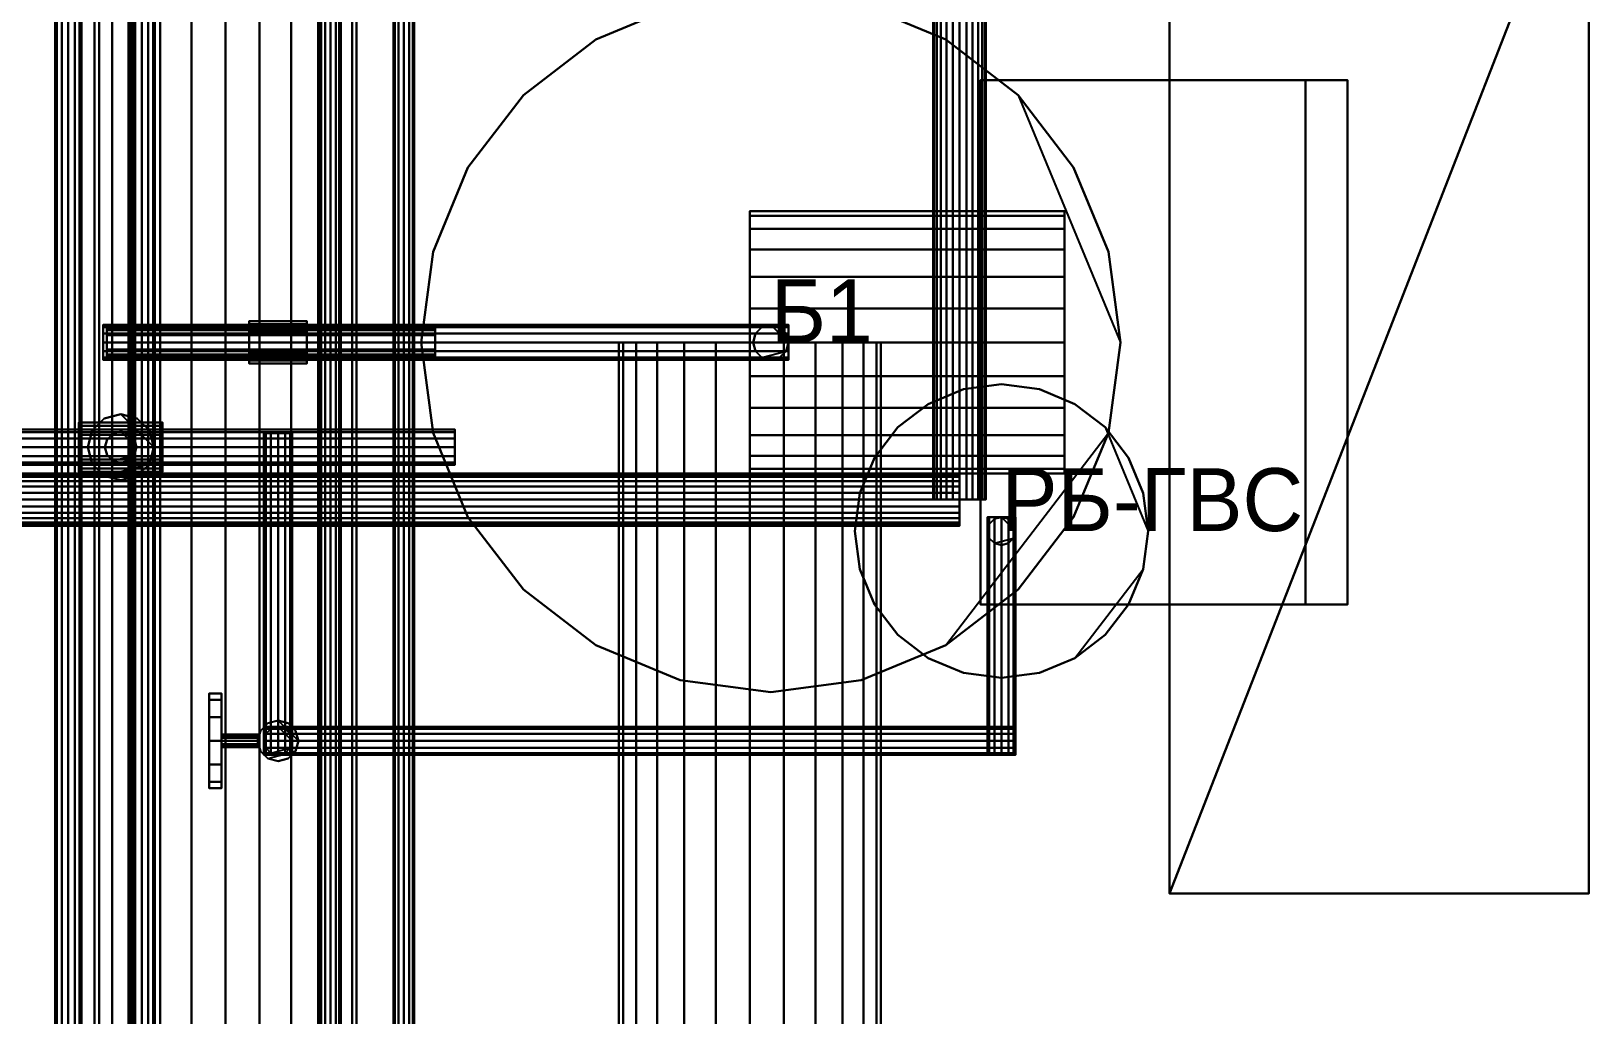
# Model space of a CAD drawing. Header units: millimetres. Extents: x 14850 to 20950, y 8600 to 14100.
# Drawn here: x 18715 to 20200, y 10459 to 11397 of the extents above; entities that cross this region are included whole.
import ezdxf

# ---------------------------------------------------------------- set-up
doc = ezdxf.new("R2010")
doc.units = ezdxf.units.MM
doc.layers.add('АР_3D_стены', color=8, linetype='Continuous')
doc.layers.add('ТМ_3D_Марки', color=7, linetype='Continuous')
for name, color, linetype, true_color in [('ОВ_3D_для_увязки', 7, 'Continuous', 0xbec4ce), ('ТМ_3D_Арматура', 7, 'Continuous', 0xb48c3c), ('ТМ_3D_В1', 7, 'Continuous', 0x06b6d4), ('ТМ_3D_Оборудование', 7, 'Continuous', 0xe2e8f0), ('ТМ_3D_Т1', 7, 'Continuous', 0xdc2626), ('ТМ_3D_Т2', 7, 'Continuous', 0x2563eb), ('ТМ_3D_Т3', 7, 'Continuous', 0x16a34a), ('ТМ_3D_Т4', 7, 'Continuous', 0x84cc16)]:
    doc.layers.add(name, color=color, linetype=linetype, true_color=true_color)

msp = doc.modelspace()

# ---------------------------------------------------------------- texts
at = {"layer": 'ТМ_3D_Марки'}
for s, p in [('Б1', (19420, 11100, 1834)), ('РБ-ГВС', (19640, 10920, 2280))]:
    msp.add_text(s, height=60, dxfattribs=at).set_placement(p)

# ---------------------------------------------------------------- meshes
at = {"layer": 'АР_3D_стены'}
mesh = msp.add_polyface(dxfattribs=at)
corners = [(20200.2, 11599.6), (20200.2, 10574.6), (19800.2, 10574.6), (19800.2, 10574.6, 3650), (20200.2, 10574.6, 3650), (20200.2, 11599.6, 3650), (19800.2, 11599.6), (19800.2, 11599.6, 3650)]
mesh.append_faces([[corners[k] for k in face] for face in [(0, 1, 2), (3, 4, 5), (2, 6, 0), (5, 7, 3), (1, 2, 3, 4), (2, 6, 7, 3), (6, 0, 5, 7), (0, 1, 4, 5)]])
at = {"layer": 'ОВ_3D_для_увязки'}
mesh = msp.add_polyface(dxfattribs=at)
corners = [(19625, 13350, 3615), (19624.1, 13350, 3621.5), (19624.1, 10950, 3621.5), (19625, 10950, 3615), (19621.7, 13350, 3627.5), (19621.7, 10950, 3627.5), (19617.7, 13350, 3632.7), (19617.7, 10950, 3632.7), (19612.5, 13350, 3636.7), (19612.5, 10950, 3636.7), (19606.5, 13350, 3639.1), (19606.5, 10950, 3639.1), (19600, 13350, 3640), (19600, 10950, 3640), (19593.5, 13350, 3639.1), (19593.5, 10950, 3639.1), (19587.5, 13350, 3636.7), (19587.5, 10950, 3636.7), (19582.3, 13350, 3632.7), (19582.3, 10950, 3632.7), (19578.3, 13350, 3627.5), (19578.3, 10950, 3627.5), (19575.9, 13350, 3621.5), (19575.9, 10950, 3621.5), (19575, 13350, 3615), (19575, 10950, 3615), (19575.9, 13350, 3608.5), (19575.9, 10950, 3608.5), (19578.3, 13350, 3602.5), (19578.3, 10950, 3602.5), (19582.3, 13350, 3597.3), (19582.3, 10950, 3597.3), (19587.5, 13350, 3593.3), (19587.5, 10950, 3593.3), (19593.5, 13350, 3590.9), (19593.5, 10950, 3590.9), (19600, 13350, 3590), (19600, 10950, 3590), (19606.5, 13350, 3590.9), (19606.5, 10950, 3590.9), (19612.5, 13350, 3593.3), (19612.5, 10950, 3593.3), (19617.7, 13350, 3597.3), (19617.7, 10950, 3597.3), (19621.7, 13350, 3602.5), (19621.7, 10950, 3602.5), (19624.1, 13350, 3608.5), (19624.1, 10950, 3608.5)]
mesh.append_faces([[corners[k] for k in face] for face in [(0, 1, 2, 3), (1, 4, 5, 2), (4, 6, 7, 5), (6, 8, 9, 7), (8, 10, 11, 9), (10, 12, 13, 11), (12, 14, 15, 13), (14, 16, 17, 15), (16, 18, 19, 17), (18, 20, 21, 19), (20, 22, 23, 21), (22, 24, 25, 23), (24, 26, 27, 25), (26, 28, 29, 27), (28, 30, 31, 29), (30, 32, 33, 31), (32, 34, 35, 33), (34, 36, 37, 35), (36, 38, 39, 37), (38, 40, 41, 39), (40, 42, 43, 41), (42, 44, 45, 43), (44, 46, 47, 45), (46, 0, 3, 47), (46, 44, 42, 40), (3, 2, 5, 7)]])
mesh = msp.add_polyface(dxfattribs=at)
corners = [(18775, 9950, 3400), (18779.3, 9950, 3432.4), (18779.3, 12300, 3432.4), (18775, 12300, 3400), (18791.7, 9950, 3462.5), (18791.7, 12300, 3462.5), (18811.6, 9950, 3488.4), (18811.6, 12300, 3488.4), (18837.5, 9950, 3508.3), (18837.5, 12300, 3508.3), (18867.6, 9950, 3520.7), (18867.6, 12300, 3520.7), (18900, 9950, 3525), (18900, 12300, 3525), (18932.4, 9950, 3520.7), (18932.4, 12300, 3520.7), (18962.5, 9950, 3508.3), (18962.5, 12300, 3508.3), (18988.4, 9950, 3488.4), (18988.4, 12300, 3488.4), (19008.3, 9950, 3462.5), (19008.3, 12300, 3462.5), (19020.7, 9950, 3432.4), (19020.7, 12300, 3432.4), (19025, 9950, 3400), (19025, 12300, 3400), (19020.7, 9950, 3367.6), (19020.7, 12300, 3367.6), (19008.3, 9950, 3337.5), (19008.3, 12300, 3337.5), (18988.4, 9950, 3311.6), (18988.4, 12300, 3311.6), (18962.5, 9950, 3291.7), (18962.5, 12300, 3291.7), (18932.4, 9950, 3279.3), (18932.4, 12300, 3279.3), (18900, 9950, 3275), (18900, 12300, 3275), (18867.6, 9950, 3279.3), (18867.6, 12300, 3279.3), (18837.5, 9950, 3291.7), (18837.5, 12300, 3291.7), (18811.6, 9950, 3311.6), (18811.6, 12300, 3311.6), (18791.7, 9950, 3337.5), (18791.7, 12300, 3337.5), (18779.3, 9950, 3367.6), (18779.3, 12300, 3367.6)]
mesh.append_faces([[corners[k] for k in face] for face in [(0, 1, 2, 3), (1, 4, 5, 2), (4, 6, 7, 5), (6, 8, 9, 7), (8, 10, 11, 9), (10, 12, 13, 11), (12, 14, 15, 13), (14, 16, 17, 15), (16, 18, 19, 17), (18, 20, 21, 19), (20, 22, 23, 21), (22, 24, 25, 23), (24, 26, 27, 25), (26, 28, 29, 27), (28, 30, 31, 29), (30, 32, 33, 31), (32, 34, 35, 33), (34, 36, 37, 35), (36, 38, 39, 37), (38, 40, 41, 39), (40, 42, 43, 41), (42, 44, 45, 43), (44, 46, 47, 45), (46, 0, 3, 47), (46, 44, 42, 40), (3, 2, 5, 7)]])
mesh = msp.add_polyface(dxfattribs=at)
corners = [(19620, 10850, 2600), (19620, 11350, 2600), (19930, 11350, 2600), (19930, 10850, 2600), (19620, 10850, 3550), (19930, 10850, 3550), (19930, 11350, 3550), (19620, 11350, 3550)]
mesh.append_faces([[corners[k] for k in face] for face in [(0, 1, 2, 3), (4, 5, 6, 7), (0, 3, 5, 4), (3, 2, 6, 5), (2, 1, 7, 6), (1, 0, 4, 7)]])
mesh = msp.add_polyface(dxfattribs=at)
corners = [(19930, 10850, 2600), (19930, 11350, 2600), (19970, 11350, 2600), (19970, 10850, 2600), (19930, 10850, 3000), (19970, 10850, 3000), (19970, 11350, 3000), (19930, 11350, 3000)]
mesh.append_faces([[corners[k] for k in face] for face in [(0, 1, 2, 3), (4, 5, 6, 7), (0, 3, 5, 4), (3, 2, 6, 5), (2, 1, 7, 6), (1, 0, 4, 7)]])
mesh = msp.add_polyface(dxfattribs=at)
corners = [(19700, 10975, 3400), (19700, 10979.3, 3432.4), (19400, 10979.3, 3432.4), (19400, 10975, 3400), (19700, 10991.7, 3462.5), (19400, 10991.7, 3462.5), (19700, 11011.6, 3488.4), (19400, 11011.6, 3488.4), (19700, 11037.5, 3508.3), (19400, 11037.5, 3508.3), (19700, 11067.6, 3520.7), (19400, 11067.6, 3520.7), (19700, 11100, 3525), (19400, 11100, 3525), (19700, 11132.4, 3520.7), (19400, 11132.4, 3520.7), (19700, 11162.5, 3508.3), (19400, 11162.5, 3508.3), (19700, 11188.4, 3488.4), (19400, 11188.4, 3488.4), (19700, 11208.3, 3462.5), (19400, 11208.3, 3462.5), (19700, 11220.7, 3432.4), (19400, 11220.7, 3432.4), (19700, 11225, 3400), (19400, 11225, 3400), (19700, 11220.7, 3367.6), (19400, 11220.7, 3367.6), (19700, 11208.3, 3337.5), (19400, 11208.3, 3337.5), (19700, 11188.4, 3311.6), (19400, 11188.4, 3311.6), (19700, 11162.5, 3291.7), (19400, 11162.5, 3291.7), (19700, 11132.4, 3279.3), (19400, 11132.4, 3279.3), (19700, 11100, 3275), (19400, 11100, 3275), (19700, 11067.6, 3279.3), (19400, 11067.6, 3279.3), (19700, 11037.5, 3291.7), (19400, 11037.5, 3291.7), (19700, 11011.6, 3311.6), (19400, 11011.6, 3311.6), (19700, 10991.7, 3337.5), (19400, 10991.7, 3337.5), (19700, 10979.3, 3367.6), (19400, 10979.3, 3367.6)]
mesh.append_faces([[corners[k] for k in face] for face in [(0, 1, 2, 3), (1, 4, 5, 2), (4, 6, 7, 5), (6, 8, 9, 7), (8, 10, 11, 9), (10, 12, 13, 11), (12, 14, 15, 13), (14, 16, 17, 15), (16, 18, 19, 17), (18, 20, 21, 19), (20, 22, 23, 21), (22, 24, 25, 23), (24, 26, 27, 25), (26, 28, 29, 27), (28, 30, 31, 29), (30, 32, 33, 31), (32, 34, 35, 33), (34, 36, 37, 35), (36, 38, 39, 37), (38, 40, 41, 39), (40, 42, 43, 41), (42, 44, 45, 43), (44, 46, 47, 45), (46, 0, 3, 47), (46, 44, 42, 40), (3, 2, 5, 7)]])
mesh = msp.add_polyface(dxfattribs=at)
corners = [(19525, 11100, 3400), (19520.7, 11100, 3432.4), (19520.7, 9550, 3432.4), (19525, 9550, 3400), (19508.3, 11100, 3462.5), (19508.3, 9550, 3462.5), (19488.4, 11100, 3488.4), (19488.4, 9550, 3488.4), (19462.5, 11100, 3508.3), (19462.5, 9550, 3508.3), (19432.4, 11100, 3520.7), (19432.4, 9550, 3520.7), (19400, 11100, 3525), (19400, 9550, 3525), (19367.6, 11100, 3520.7), (19367.6, 9550, 3520.7), (19337.5, 11100, 3508.3), (19337.5, 9550, 3508.3), (19311.6, 11100, 3488.4), (19311.6, 9550, 3488.4), (19291.7, 11100, 3462.5), (19291.7, 9550, 3462.5), (19279.3, 11100, 3432.4), (19279.3, 9550, 3432.4), (19275, 11100, 3400), (19275, 9550, 3400), (19279.3, 11100, 3367.6), (19279.3, 9550, 3367.6), (19291.7, 11100, 3337.5), (19291.7, 9550, 3337.5), (19311.6, 11100, 3311.6), (19311.6, 9550, 3311.6), (19337.5, 11100, 3291.7), (19337.5, 9550, 3291.7), (19367.6, 11100, 3279.3), (19367.6, 9550, 3279.3), (19400, 11100, 3275), (19400, 9550, 3275), (19432.4, 11100, 3279.3), (19432.4, 9550, 3279.3), (19462.5, 11100, 3291.7), (19462.5, 9550, 3291.7), (19488.4, 11100, 3311.6), (19488.4, 9550, 3311.6), (19508.3, 11100, 3337.5), (19508.3, 9550, 3337.5), (19520.7, 11100, 3367.6), (19520.7, 9550, 3367.6)]
mesh.append_faces([[corners[k] for k in face] for face in [(0, 1, 2, 3), (1, 4, 5, 2), (4, 6, 7, 5), (6, 8, 9, 7), (8, 10, 11, 9), (10, 12, 13, 11), (12, 14, 15, 13), (14, 16, 17, 15), (16, 18, 19, 17), (18, 20, 21, 19), (20, 22, 23, 21), (22, 24, 25, 23), (24, 26, 27, 25), (26, 28, 29, 27), (28, 30, 31, 29), (30, 32, 33, 31), (32, 34, 35, 33), (34, 36, 37, 35), (36, 38, 39, 37), (38, 40, 41, 39), (40, 42, 43, 41), (42, 44, 45, 43), (44, 46, 47, 45), (46, 0, 3, 47), (46, 44, 42, 40), (3, 2, 5, 7)]])
mesh = msp.add_polyface(dxfattribs=at)
corners = [(19600, 10925, 3615), (19600, 10925.9, 3621.5), (16600, 10925.9, 3621.5), (16600, 10925, 3615), (19600, 10928.3, 3627.5), (16600, 10928.3, 3627.5), (19600, 10932.3, 3632.7), (16600, 10932.3, 3632.7), (19600, 10937.5, 3636.7), (16600, 10937.5, 3636.7), (19600, 10943.5, 3639.1), (16600, 10943.5, 3639.1), (19600, 10950, 3640), (16600, 10950, 3640), (19600, 10956.5, 3639.1), (16600, 10956.5, 3639.1), (19600, 10962.5, 3636.7), (16600, 10962.5, 3636.7), (19600, 10967.7, 3632.7), (16600, 10967.7, 3632.7), (19600, 10971.7, 3627.5), (16600, 10971.7, 3627.5), (19600, 10974.1, 3621.5), (16600, 10974.1, 3621.5), (19600, 10975, 3615), (16600, 10975, 3615), (19600, 10974.1, 3608.5), (16600, 10974.1, 3608.5), (19600, 10971.7, 3602.5), (16600, 10971.7, 3602.5), (19600, 10967.7, 3597.3), (16600, 10967.7, 3597.3), (19600, 10962.5, 3593.3), (16600, 10962.5, 3593.3), (19600, 10956.5, 3590.9), (16600, 10956.5, 3590.9), (19600, 10950, 3590), (16600, 10950, 3590), (19600, 10943.5, 3590.9), (16600, 10943.5, 3590.9), (19600, 10937.5, 3593.3), (16600, 10937.5, 3593.3), (19600, 10932.3, 3597.3), (16600, 10932.3, 3597.3), (19600, 10928.3, 3602.5), (16600, 10928.3, 3602.5), (19600, 10925.9, 3608.5), (16600, 10925.9, 3608.5)]
mesh.append_faces([[corners[k] for k in face] for face in [(0, 1, 2, 3), (1, 4, 5, 2), (4, 6, 7, 5), (6, 8, 9, 7), (8, 10, 11, 9), (10, 12, 13, 11), (12, 14, 15, 13), (14, 16, 17, 15), (16, 18, 19, 17), (18, 20, 21, 19), (20, 22, 23, 21), (22, 24, 25, 23), (24, 26, 27, 25), (26, 28, 29, 27), (28, 30, 31, 29), (30, 32, 33, 31), (32, 34, 35, 33), (34, 36, 37, 35), (36, 38, 39, 37), (38, 40, 41, 39), (40, 42, 43, 41), (42, 44, 45, 43), (44, 46, 47, 45), (46, 0, 3, 47), (46, 44, 42, 40), (3, 2, 5, 7)]])
at = {"layer": 'ТМ_3D_Арматура', "color": 33, "true_color": 0xbf9142}
mesh = msp.add_polyface(dxfattribs=at)
corners = [(18922.5, 11120.1, 1050), (18922.5, 11117.4, 1060), (18977.5, 11117.4, 1060), (18977.5, 11120.1, 1050), (18922.5, 11110, 1067.4), (18977.5, 11110, 1067.4), (18922.5, 11100, 1070.1), (18977.5, 11100, 1070.1), (18922.5, 11090, 1067.4), (18977.5, 11090, 1067.4), (18922.5, 11082.6, 1060), (18977.5, 11082.6, 1060), (18922.5, 11079.9, 1050), (18977.5, 11079.9, 1050), (18922.5, 11082.6, 1040), (18977.5, 11082.6, 1040), (18922.5, 11090, 1032.6), (18977.5, 11090, 1032.6), (18922.5, 11100, 1029.9), (18977.5, 11100, 1029.9), (18922.5, 11110, 1032.6), (18977.5, 11110, 1032.6), (18922.5, 11117.4, 1040), (18977.5, 11117.4, 1040)]
mesh.append_faces([[corners[k] for k in face] for face in [(0, 1, 2, 3), (1, 4, 5, 2), (4, 6, 7, 5), (6, 8, 9, 7), (8, 10, 11, 9), (10, 12, 13, 11), (12, 14, 15, 13), (14, 16, 17, 15), (16, 18, 19, 17), (18, 20, 21, 19), (20, 22, 23, 21), (22, 0, 3, 23), (22, 20, 18, 16), (3, 2, 5, 7)]])
mesh = msp.add_polyface(dxfattribs=at)
corners = [(18760, 11023.5, 150), (18760, 11020.3, 161.7), (18840, 11020.3, 161.7), (18840, 11023.5, 150), (18760, 11011.7, 170.3), (18840, 11011.7, 170.3), (18760, 11000, 173.4), (18840, 11000, 173.4), (18760, 10988.3, 170.3), (18840, 10988.3, 170.3), (18760, 10979.7, 161.7), (18840, 10979.7, 161.7), (18760, 10976.5, 150), (18840, 10976.5, 150), (18760, 10979.7, 138.3), (18840, 10979.7, 138.3), (18760, 10988.3, 129.7), (18840, 10988.3, 129.7), (18760, 11000, 126.5), (18840, 11000, 126.5), (18760, 11011.7, 129.7), (18840, 11011.7, 129.7), (18760, 11020.3, 138.3), (18840, 11020.3, 138.3)]
mesh.append_faces([[corners[k] for k in face] for face in [(0, 1, 2, 3), (1, 4, 5, 2), (4, 6, 7, 5), (6, 8, 9, 7), (8, 10, 11, 9), (10, 12, 13, 11), (12, 14, 15, 13), (14, 16, 17, 15), (16, 18, 19, 17), (18, 20, 21, 19), (20, 22, 23, 21), (22, 0, 3, 23), (22, 20, 18, 16), (3, 2, 5, 7)]])
at = {"layer": 'ТМ_3D_Арматура', "color": 7, "true_color": 0xf1f5f9}
mesh = msp.add_polyface(dxfattribs=at)
corners = [(18831.5, 11000, 230.1), (18827.3, 11015.8, 230.1), (18827.3, 11015.8, 255.1), (18831.5, 11000, 255.1), (18815.8, 11027.3, 230.1), (18815.8, 11027.3, 255.1), (18800, 11031.5, 230.1), (18800, 11031.5, 255.1), (18784.2, 11027.3, 230.1), (18784.2, 11027.3, 255.1), (18772.7, 11015.8, 230.1), (18772.7, 11015.8, 255.1), (18768.5, 11000, 230.1), (18768.5, 11000, 255.1), (18772.7, 10984.2, 230.1), (18772.7, 10984.2, 255.1), (18784.2, 10972.7, 230.1), (18784.2, 10972.7, 255.1), (18800, 10968.5, 230.1), (18800, 10968.5, 255.1), (18815.8, 10972.7, 230.1), (18815.8, 10972.7, 255.1), (18827.3, 10984.2, 230.1), (18827.3, 10984.2, 255.1)]
mesh.append_faces([[corners[k] for k in face] for face in [(0, 1, 2, 3), (1, 4, 5, 2), (4, 6, 7, 5), (6, 8, 9, 7), (8, 10, 11, 9), (10, 12, 13, 11), (12, 14, 15, 13), (14, 16, 17, 15), (16, 18, 19, 17), (18, 20, 21, 19), (20, 22, 23, 21), (22, 0, 3, 23), (22, 20, 18, 16), (3, 2, 5, 7)]])
at = {"layer": 'ТМ_3D_Арматура', "color": 33, "true_color": 0xbf9142}
mesh = msp.add_polyface(dxfattribs=at)
corners = [(18815, 11000, 170.1), (18813, 11007.5, 170.1), (18813, 11007.5, 230.1), (18815, 11000, 230.1), (18807.5, 11013, 170.1), (18807.5, 11013, 230.1), (18800, 11015, 170.1), (18800, 11015, 230.1), (18792.5, 11013, 170.1), (18792.5, 11013, 230.1), (18787, 11007.5, 170.1), (18787, 11007.5, 230.1), (18785, 11000, 170.1), (18785, 11000, 230.1), (18787, 10992.5, 170.1), (18787, 10992.5, 230.1), (18792.5, 10987, 170.1), (18792.5, 10987, 230.1), (18800, 10985, 170.1), (18800, 10985, 230.1), (18807.5, 10987, 170.1), (18807.5, 10987, 230.1), (18813, 10992.5, 170.1), (18813, 10992.5, 230.1)]
mesh.append_faces([[corners[k] for k in face] for face in [(0, 1, 2, 3), (1, 4, 5, 2), (4, 6, 7, 5), (6, 8, 9, 7), (8, 10, 11, 9), (10, 12, 13, 11), (12, 14, 15, 13), (14, 16, 17, 15), (16, 18, 19, 17), (18, 20, 21, 19), (20, 22, 23, 21), (22, 0, 3, 23), (22, 20, 18, 16), (3, 2, 5, 7)]])
at = {"layer": 'ТМ_3D_Арматура', "color": 132, "true_color": 0x06b6d4}
mesh = msp.add_polyface(dxfattribs=at)
corners = [(18896.2, 10675, 1800), (18896.2, 10681, 1822.5), (18884.2, 10681, 1822.5), (18884.2, 10675, 1800), (18896.2, 10697.5, 1839), (18884.2, 10697.5, 1839), (18896.2, 10720, 1845), (18884.2, 10720, 1845), (18896.2, 10742.5, 1839), (18884.2, 10742.5, 1839), (18896.2, 10759, 1822.5), (18884.2, 10759, 1822.5), (18896.2, 10765, 1800), (18884.2, 10765, 1800), (18896.2, 10759, 1777.5), (18884.2, 10759, 1777.5), (18896.2, 10742.5, 1761), (18884.2, 10742.5, 1761), (18896.2, 10720, 1755), (18884.2, 10720, 1755), (18896.2, 10697.5, 1761), (18884.2, 10697.5, 1761), (18896.2, 10681, 1777.5), (18884.2, 10681, 1777.5)]
mesh.append_faces([[corners[k] for k in face] for face in [(0, 1, 2, 3), (1, 4, 5, 2), (4, 6, 7, 5), (6, 8, 9, 7), (8, 10, 11, 9), (10, 12, 13, 11), (12, 14, 15, 13), (14, 16, 17, 15), (16, 18, 19, 17), (18, 20, 21, 19), (20, 22, 23, 21), (22, 0, 3, 23), (22, 20, 18, 16), (3, 2, 5, 7)]])
at = {"layer": 'ТМ_3D_Арматура', "color": 33, "true_color": 0xbf9142}
mesh = msp.add_polyface(dxfattribs=at)
corners = [(18969.5, 10720, 1770), (18966.8, 10729.7, 1770), (18966.8, 10729.7, 1830), (18969.5, 10720, 1830), (18959.7, 10736.8, 1770), (18959.7, 10736.8, 1830), (18950, 10739.5, 1770), (18950, 10739.5, 1830), (18940.3, 10736.8, 1770), (18940.3, 10736.8, 1830), (18933.2, 10729.7, 1770), (18933.2, 10729.7, 1830), (18930.5, 10720, 1770), (18930.5, 10720, 1830), (18933.2, 10710.3, 1770), (18933.2, 10710.3, 1830), (18940.3, 10703.2, 1770), (18940.3, 10703.2, 1830), (18950, 10700.5, 1770), (18950, 10700.5, 1830), (18959.7, 10703.2, 1770), (18959.7, 10703.2, 1830), (18966.8, 10710.3, 1770), (18966.8, 10710.3, 1830)]
mesh.append_faces([[corners[k] for k in face] for face in [(0, 1, 2, 3), (1, 4, 5, 2), (4, 6, 7, 5), (6, 8, 9, 7), (8, 10, 11, 9), (10, 12, 13, 11), (12, 14, 15, 13), (14, 16, 17, 15), (16, 18, 19, 17), (18, 20, 21, 19), (20, 22, 23, 21), (22, 0, 3, 23), (22, 20, 18, 16), (3, 2, 5, 7)]])
mesh = msp.add_polyface(dxfattribs=at)
corners = [(18931.2, 10714, 1800), (18931.2, 10714.8, 1803), (18896.2, 10714.8, 1803), (18896.2, 10714, 1800), (18931.2, 10717, 1805.2), (18896.2, 10717, 1805.2), (18931.2, 10720, 1806), (18896.2, 10720, 1806), (18931.2, 10723, 1805.2), (18896.2, 10723, 1805.2), (18931.2, 10725.2, 1803), (18896.2, 10725.2, 1803), (18931.2, 10726, 1800), (18896.2, 10726, 1800), (18931.2, 10725.2, 1797), (18896.2, 10725.2, 1797), (18931.2, 10723, 1794.8), (18896.2, 10723, 1794.8), (18931.2, 10720, 1794), (18896.2, 10720, 1794), (18931.2, 10717, 1794.8), (18896.2, 10717, 1794.8), (18931.2, 10714.8, 1797), (18896.2, 10714.8, 1797)]
mesh.append_faces([[corners[k] for k in face] for face in [(0, 1, 2, 3), (1, 4, 5, 2), (4, 6, 7, 5), (6, 8, 9, 7), (8, 10, 11, 9), (10, 12, 13, 11), (12, 14, 15, 13), (14, 16, 17, 15), (16, 18, 19, 17), (18, 20, 21, 19), (20, 22, 23, 21), (22, 0, 3, 23), (22, 20, 18, 16), (3, 2, 5, 7)]])
at = {"layer": 'ТМ_3D_В1'}
mesh = msp.add_polyface(dxfattribs=at)
corners = [(18533.2, 11016.8, 150), (18533.2, 11014.5, 158.4), (19118.5, 11014.5, 158.4), (19118.5, 11016.8, 150), (18533.2, 11008.4, 164.5), (19118.5, 11008.4, 164.5), (18533.2, 11000, 166.8), (19118.5, 11000, 166.8), (18533.2, 10991.6, 164.5), (19118.5, 10991.6, 164.5), (18533.2, 10985.5, 158.4), (19118.5, 10985.5, 158.4), (18533.2, 10983.2, 150), (19118.5, 10983.2, 150), (18533.2, 10985.5, 141.6), (19118.5, 10985.5, 141.6), (18533.2, 10991.6, 135.5), (19118.5, 10991.6, 135.5), (18533.2, 11000, 133.2), (19118.5, 11000, 133.2), (18533.2, 11008.4, 135.5), (19118.5, 11008.4, 135.5), (18533.2, 11014.5, 141.6), (19118.5, 11014.5, 141.6)]
mesh.append_faces([[corners[k] for k in face] for face in [(0, 1, 2, 3), (1, 4, 5, 2), (4, 6, 7, 5), (6, 8, 9, 7), (8, 10, 11, 9), (10, 12, 13, 11), (12, 14, 15, 13), (14, 16, 17, 15), (16, 18, 19, 17), (18, 20, 21, 19), (20, 22, 23, 21), (22, 0, 3, 23), (22, 20, 18, 16), (3, 2, 5, 7)]])
mesh = msp.add_polyface(dxfattribs=at)
corners = [(18963.4, 11013.4, 150), (18961.6, 11013.4, 156.7), (18961.6, 10706.6, 156.7), (18963.4, 10706.6, 150), (18956.7, 11013.4, 161.6), (18956.7, 10706.6, 161.6), (18950, 11013.4, 163.4), (18950, 10706.6, 163.4), (18943.3, 11013.4, 161.6), (18943.3, 10706.6, 161.6), (18938.4, 11013.4, 156.7), (18938.4, 10706.6, 156.7), (18936.6, 11013.4, 150), (18936.6, 10706.6, 150), (18938.4, 11013.4, 143.3), (18938.4, 10706.6, 143.3), (18943.3, 11013.4, 138.4), (18943.3, 10706.6, 138.4), (18950, 11013.4, 136.6), (18950, 10706.6, 136.6), (18956.7, 11013.4, 138.4), (18956.7, 10706.6, 138.4), (18961.6, 11013.4, 143.3), (18961.6, 10706.6, 143.3)]
mesh.append_faces([[corners[k] for k in face] for face in [(0, 1, 2, 3), (1, 4, 5, 2), (4, 6, 7, 5), (6, 8, 9, 7), (8, 10, 11, 9), (10, 12, 13, 11), (12, 14, 15, 13), (14, 16, 17, 15), (16, 18, 19, 17), (18, 20, 21, 19), (20, 22, 23, 21), (22, 0, 3, 23), (22, 20, 18, 16), (3, 2, 5, 7)]])
mesh = msp.add_polyface(dxfattribs=at)
corners = [(19626.6, 10706.6, 2300), (19628.4, 10706.6, 2306.7), (19628.4, 10933.4, 2306.7), (19626.6, 10933.4, 2300), (19633.3, 10706.6, 2311.6), (19633.3, 10933.4, 2311.6), (19640, 10706.6, 2313.4), (19640, 10933.4, 2313.4), (19646.7, 10706.6, 2311.6), (19646.7, 10933.4, 2311.6), (19651.6, 10706.6, 2306.7), (19651.6, 10933.4, 2306.7), (19653.4, 10706.6, 2300), (19653.4, 10933.4, 2300), (19651.6, 10706.6, 2293.3), (19651.6, 10933.4, 2293.3), (19646.7, 10706.6, 2288.4), (19646.7, 10933.4, 2288.4), (19640, 10706.6, 2286.6), (19640, 10933.4, 2286.6), (19633.3, 10706.6, 2288.4), (19633.3, 10933.4, 2288.4), (19628.4, 10706.6, 2293.3), (19628.4, 10933.4, 2293.3)]
mesh.append_faces([[corners[k] for k in face] for face in [(0, 1, 2, 3), (1, 4, 5, 2), (4, 6, 7, 5), (6, 8, 9, 7), (8, 10, 11, 9), (10, 12, 13, 11), (12, 14, 15, 13), (14, 16, 17, 15), (16, 18, 19, 17), (18, 20, 21, 19), (20, 22, 23, 21), (22, 0, 3, 23), (22, 20, 18, 16), (3, 2, 5, 7)]])
mesh = msp.add_polyface(dxfattribs=at)
corners = [(19653.4, 10920, 2313.4), (19651.6, 10926.7, 2313.4), (19651.6, 10926.7, 2166.6), (19653.4, 10920, 2166.6), (19646.7, 10931.6, 2313.4), (19646.7, 10931.6, 2166.6), (19640, 10933.4, 2313.4), (19640, 10933.4, 2166.6), (19633.3, 10931.6, 2313.4), (19633.3, 10931.6, 2166.6), (19628.4, 10926.7, 2313.4), (19628.4, 10926.7, 2166.6), (19626.6, 10920, 2313.4), (19626.6, 10920, 2166.6), (19628.4, 10913.3, 2313.4), (19628.4, 10913.3, 2166.6), (19633.3, 10908.4, 2313.4), (19633.3, 10908.4, 2166.6), (19640, 10906.6, 2313.4), (19640, 10906.6, 2166.6), (19646.7, 10908.4, 2313.4), (19646.7, 10908.4, 2166.6), (19651.6, 10913.3, 2313.4), (19651.6, 10913.3, 2166.6)]
mesh.append_faces([[corners[k] for k in face] for face in [(0, 1, 2, 3), (1, 4, 5, 2), (4, 6, 7, 5), (6, 8, 9, 7), (8, 10, 11, 9), (10, 12, 13, 11), (12, 14, 15, 13), (14, 16, 17, 15), (16, 18, 19, 17), (18, 20, 21, 19), (20, 22, 23, 21), (22, 0, 3, 23), (22, 20, 18, 16), (3, 2, 5, 7)]])
mesh = msp.add_polyface(dxfattribs=at)
corners = [(18963.4, 10720, 136.6), (18961.6, 10726.7, 136.6), (18961.6, 10726.7, 2313.4), (18963.4, 10720, 2313.4), (18956.7, 10731.6, 136.6), (18956.7, 10731.6, 2313.4), (18950, 10733.4, 136.6), (18950, 10733.4, 2313.4), (18943.3, 10731.6, 136.6), (18943.3, 10731.6, 2313.4), (18938.4, 10726.7, 136.6), (18938.4, 10726.7, 2313.4), (18936.6, 10720, 136.6), (18936.6, 10720, 2313.4), (18938.4, 10713.3, 136.6), (18938.4, 10713.3, 2313.4), (18943.3, 10708.4, 136.6), (18943.3, 10708.4, 2313.4), (18950, 10706.6, 136.6), (18950, 10706.6, 2313.4), (18956.7, 10708.4, 136.6), (18956.7, 10708.4, 2313.4), (18961.6, 10713.3, 136.6), (18961.6, 10713.3, 2313.4)]
mesh.append_faces([[corners[k] for k in face] for face in [(0, 1, 2, 3), (1, 4, 5, 2), (4, 6, 7, 5), (6, 8, 9, 7), (8, 10, 11, 9), (10, 12, 13, 11), (12, 14, 15, 13), (14, 16, 17, 15), (16, 18, 19, 17), (18, 20, 21, 19), (20, 22, 23, 21), (22, 0, 3, 23), (22, 20, 18, 16), (3, 2, 5, 7)]])
mesh = msp.add_polyface(dxfattribs=at)
corners = [(18936.6, 10733.4, 2300), (18936.6, 10731.6, 2306.7), (19653.4, 10731.6, 2306.7), (19653.4, 10733.4, 2300), (18936.6, 10726.7, 2311.6), (19653.4, 10726.7, 2311.6), (18936.6, 10720, 2313.4), (19653.4, 10720, 2313.4), (18936.6, 10713.3, 2311.6), (19653.4, 10713.3, 2311.6), (18936.6, 10708.4, 2306.7), (19653.4, 10708.4, 2306.7), (18936.6, 10706.6, 2300), (19653.4, 10706.6, 2300), (18936.6, 10708.4, 2293.3), (19653.4, 10708.4, 2293.3), (18936.6, 10713.3, 2288.4), (19653.4, 10713.3, 2288.4), (18936.6, 10720, 2286.6), (19653.4, 10720, 2286.6), (18936.6, 10726.7, 2288.4), (19653.4, 10726.7, 2288.4), (18936.6, 10731.6, 2293.3), (19653.4, 10731.6, 2293.3)]
mesh.append_faces([[corners[k] for k in face] for face in [(0, 1, 2, 3), (1, 4, 5, 2), (4, 6, 7, 5), (6, 8, 9, 7), (8, 10, 11, 9), (10, 12, 13, 11), (12, 14, 15, 13), (14, 16, 17, 15), (16, 18, 19, 17), (18, 20, 21, 19), (20, 22, 23, 21), (22, 0, 3, 23), (22, 20, 18, 16), (3, 2, 5, 7)]])
at = {"layer": 'ТМ_3D_Оборудование', "color": 7, "true_color": 0xf8fafc}
mesh = msp.add_polyface(dxfattribs=at)
corners = [(19753.5, 11100), (19742.1, 11186.3), (19742.1, 11186.3, 1734), (19753.5, 11100, 1734), (19708.8, 11266.8), (19708.8, 11266.8, 1734), (19655.8, 11335.8), (19655.8, 11335.8, 1734), (19586.8, 11388.8), (19586.8, 11388.8, 1734), (19506.3, 11422.1), (19506.3, 11422.1, 1734), (19420, 11433.5), (19420, 11433.5, 1734), (19333.7, 11422.1), (19333.7, 11422.1, 1734), (19253.2, 11388.8), (19253.2, 11388.8, 1734), (19184.2, 11335.8), (19184.2, 11335.8, 1734), (19131.2, 11266.8), (19131.2, 11266.8, 1734), (19097.9, 11186.3), (19097.9, 11186.3, 1734), (19086.5, 11100), (19086.5, 11100, 1734), (19097.9, 11013.7), (19097.9, 11013.7, 1734), (19131.2, 10933.2), (19131.2, 10933.2, 1734), (19184.2, 10864.2), (19184.2, 10864.2, 1734), (19253.2, 10811.2), (19253.2, 10811.2, 1734), (19333.7, 10777.9), (19333.7, 10777.9, 1734), (19420, 10766.5), (19420, 10766.5, 1734), (19506.3, 10777.9), (19506.3, 10777.9, 1734), (19586.8, 10811.2), (19586.8, 10811.2, 1734), (19655.8, 10864.2), (19655.8, 10864.2, 1734), (19708.8, 10933.2), (19708.8, 10933.2, 1734), (19742.1, 11013.7), (19742.1, 11013.7, 1734)]
mesh.append_faces([[corners[k] for k in face] for face in [(0, 1, 2, 3), (1, 4, 5, 2), (4, 6, 7, 5), (6, 8, 9, 7), (8, 10, 11, 9), (10, 12, 13, 11), (12, 14, 15, 13), (14, 16, 17, 15), (16, 18, 19, 17), (18, 20, 21, 19), (20, 22, 23, 21), (22, 24, 25, 23), (24, 26, 27, 25), (26, 28, 29, 27), (28, 30, 31, 29), (30, 32, 33, 31), (32, 34, 35, 33), (34, 36, 37, 35), (36, 38, 39, 37), (38, 40, 41, 39), (40, 42, 43, 41), (42, 44, 45, 43), (44, 46, 47, 45), (46, 0, 3, 47), (46, 44, 42, 40), (3, 2, 5, 7)]])
at = {"layer": 'ТМ_3D_Оборудование', "color": 152, "true_color": 0x2563eb}
mesh = msp.add_polyface(dxfattribs=at)
corners = [(19780, 10920, 1820), (19775.2, 10956.2, 1820), (19775.2, 10956.2, 2180), (19780, 10920, 2180), (19761.2, 10990, 1820), (19761.2, 10990, 2180), (19739, 11019, 1820), (19739, 11019, 2180), (19710, 11041.2, 1820), (19710, 11041.2, 2180), (19676.2, 11055.2, 1820), (19676.2, 11055.2, 2180), (19640, 11060, 1820), (19640, 11060, 2180), (19603.8, 11055.2, 1820), (19603.8, 11055.2, 2180), (19570, 11041.2, 1820), (19570, 11041.2, 2180), (19541, 11019, 1820), (19541, 11019, 2180), (19518.8, 10990, 1820), (19518.8, 10990, 2180), (19504.8, 10956.2, 1820), (19504.8, 10956.2, 2180), (19500, 10920, 1820), (19500, 10920, 2180), (19504.8, 10883.8, 1820), (19504.8, 10883.8, 2180), (19518.8, 10850, 1820), (19518.8, 10850, 2180), (19541, 10821, 1820), (19541, 10821, 2180), (19570, 10798.8, 1820), (19570, 10798.8, 2180), (19603.8, 10784.8, 1820), (19603.8, 10784.8, 2180), (19640, 10780, 1820), (19640, 10780, 2180), (19676.2, 10784.8, 1820), (19676.2, 10784.8, 2180), (19710, 10798.8, 1820), (19710, 10798.8, 2180), (19739, 10821, 1820), (19739, 10821, 2180), (19761.2, 10850, 1820), (19761.2, 10850, 2180), (19775.2, 10883.8, 1820), (19775.2, 10883.8, 2180)]
mesh.append_faces([[corners[k] for k in face] for face in [(0, 1, 2, 3), (1, 4, 5, 2), (4, 6, 7, 5), (6, 8, 9, 7), (8, 10, 11, 9), (10, 12, 13, 11), (12, 14, 15, 13), (14, 16, 17, 15), (16, 18, 19, 17), (18, 20, 21, 19), (20, 22, 23, 21), (22, 24, 25, 23), (24, 26, 27, 25), (26, 28, 29, 27), (28, 30, 31, 29), (30, 32, 33, 31), (32, 34, 35, 33), (34, 36, 37, 35), (36, 38, 39, 37), (38, 40, 41, 39), (40, 42, 43, 41), (42, 44, 45, 43), (44, 46, 47, 45), (46, 0, 3, 47), (46, 44, 42, 40), (3, 2, 5, 7)]])
at = {"layer": 'ТМ_3D_Т1'}
mesh = msp.add_polyface(dxfattribs=at)
corners = [(18762.5, 13472.5, 3200), (18760.8, 13472.5, 3206.2), (18760.8, 10322.5, 3206.2), (18762.5, 10322.5, 3200), (18756.2, 13472.5, 3210.8), (18756.2, 10322.5, 3210.8), (18750, 13472.5, 3212.5), (18750, 10322.5, 3212.5), (18743.8, 13472.5, 3210.8), (18743.8, 10322.5, 3210.8), (18739.2, 13472.5, 3206.2), (18739.2, 10322.5, 3206.2), (18737.5, 13472.5, 3200), (18737.5, 10322.5, 3200), (18739.2, 13472.5, 3193.8), (18739.2, 10322.5, 3193.8), (18743.8, 13472.5, 3189.2), (18743.8, 10322.5, 3189.2), (18750, 13472.5, 3187.5), (18750, 10322.5, 3187.5), (18756.2, 13472.5, 3189.2), (18756.2, 10322.5, 3189.2), (18760.8, 13472.5, 3193.8), (18760.8, 10322.5, 3193.8)]
mesh.append_faces([[corners[k] for k in face] for face in [(0, 1, 2, 3), (1, 4, 5, 2), (4, 6, 7, 5), (6, 8, 9, 7), (8, 10, 11, 9), (10, 12, 13, 11), (12, 14, 15, 13), (14, 16, 17, 15), (16, 18, 19, 17), (18, 20, 21, 19), (20, 22, 23, 21), (22, 0, 3, 23), (22, 20, 18, 16), (3, 2, 5, 7)]])
mesh = msp.add_polyface(dxfattribs=at)
corners = [(19010, 13470, 3050), (19008.7, 13470, 3055), (19008.7, 10425, 3055), (19010, 10425, 3050), (19005, 13470, 3058.7), (19005, 10425, 3058.7), (19000, 13470, 3060), (19000, 10425, 3060), (18995, 13470, 3058.7), (18995, 10425, 3058.7), (18991.3, 13470, 3055), (18991.3, 10425, 3055), (18990, 13470, 3050), (18990, 10425, 3050), (18991.3, 13470, 3045), (18991.3, 10425, 3045), (18995, 13470, 3041.3), (18995, 10425, 3041.3), (19000, 13470, 3040), (19000, 10425, 3040), (19005, 13470, 3041.3), (19005, 10425, 3041.3), (19008.7, 13470, 3045), (19008.7, 10425, 3045)]
mesh.append_faces([[corners[k] for k in face] for face in [(0, 1, 2, 3), (1, 4, 5, 2), (4, 6, 7, 5), (6, 8, 9, 7), (8, 10, 11, 9), (10, 12, 13, 11), (12, 14, 15, 13), (14, 16, 17, 15), (16, 18, 19, 17), (18, 20, 21, 19), (20, 22, 23, 21), (22, 0, 3, 23), (22, 20, 18, 16), (3, 2, 5, 7)]])
at = {"layer": 'ТМ_3D_Т2'}
mesh = msp.add_polyface(dxfattribs=at)
corners = [(18807.5, 10252.5, 3200), (18809.2, 10252.5, 3206.2), (18809.2, 13472.5, 3206.2), (18807.5, 13472.5, 3200), (18813.8, 10252.5, 3210.8), (18813.8, 13472.5, 3210.8), (18820, 10252.5, 3212.5), (18820, 13472.5, 3212.5), (18826.2, 10252.5, 3210.8), (18826.2, 13472.5, 3210.8), (18830.8, 10252.5, 3206.2), (18830.8, 13472.5, 3206.2), (18832.5, 10252.5, 3200), (18832.5, 13472.5, 3200), (18830.8, 10252.5, 3193.8), (18830.8, 13472.5, 3193.8), (18826.2, 10252.5, 3189.2), (18826.2, 13472.5, 3189.2), (18820, 10252.5, 3187.5), (18820, 13472.5, 3187.5), (18813.8, 10252.5, 3189.2), (18813.8, 13472.5, 3189.2), (18809.2, 10252.5, 3193.8), (18809.2, 13472.5, 3193.8)]
mesh.append_faces([[corners[k] for k in face] for face in [(0, 1, 2, 3), (1, 4, 5, 2), (4, 6, 7, 5), (6, 8, 9, 7), (8, 10, 11, 9), (10, 12, 13, 11), (12, 14, 15, 13), (14, 16, 17, 15), (16, 18, 19, 17), (18, 20, 21, 19), (20, 22, 23, 21), (22, 0, 3, 23), (22, 20, 18, 16), (3, 2, 5, 7)]])
mesh = msp.add_polyface(dxfattribs=at)
corners = [(19060, 10355, 3050), (19061.3, 10355, 3055), (19061.3, 13470, 3055), (19060, 13470, 3050), (19065, 10355, 3058.7), (19065, 13470, 3058.7), (19070, 10355, 3060), (19070, 13470, 3060), (19075, 10355, 3058.7), (19075, 13470, 3058.7), (19078.7, 10355, 3055), (19078.7, 13470, 3055), (19080, 10355, 3050), (19080, 13470, 3050), (19078.7, 10355, 3045), (19078.7, 13470, 3045), (19075, 10355, 3041.3), (19075, 13470, 3041.3), (19070, 10355, 3040), (19070, 13470, 3040), (19065, 10355, 3041.3), (19065, 13470, 3041.3), (19061.3, 10355, 3045), (19061.3, 13470, 3045)]
mesh.append_faces([[corners[k] for k in face] for face in [(0, 1, 2, 3), (1, 4, 5, 2), (4, 6, 7, 5), (6, 8, 9, 7), (8, 10, 11, 9), (10, 12, 13, 11), (12, 14, 15, 13), (14, 16, 17, 15), (16, 18, 19, 17), (18, 20, 21, 19), (20, 22, 23, 21), (22, 0, 3, 23), (22, 20, 18, 16), (3, 2, 5, 7)]])
at = {"layer": 'ТМ_3D_Т3'}
mesh = msp.add_polyface(dxfattribs=at)
corners = [(19436.8, 11083.2, 2100), (19436.8, 11085.5, 2108.4), (18783.2, 11085.5, 2108.4), (18783.2, 11083.2, 2100), (19436.8, 11091.6, 2114.5), (18783.2, 11091.6, 2114.5), (19436.8, 11100, 2116.8), (18783.2, 11100, 2116.8), (19436.8, 11108.4, 2114.5), (18783.2, 11108.4, 2114.5), (19436.8, 11114.5, 2108.4), (18783.2, 11114.5, 2108.4), (19436.8, 11116.8, 2100), (18783.2, 11116.8, 2100), (19436.8, 11114.5, 2091.6), (18783.2, 11114.5, 2091.6), (19436.8, 11108.4, 2085.5), (18783.2, 11108.4, 2085.5), (19436.8, 11100, 2083.2), (18783.2, 11100, 2083.2), (19436.8, 11091.6, 2085.5), (18783.2, 11091.6, 2085.5), (19436.8, 11085.5, 2091.6), (18783.2, 11085.5, 2091.6)]
mesh.append_faces([[corners[k] for k in face] for face in [(0, 1, 2, 3), (1, 4, 5, 2), (4, 6, 7, 5), (6, 8, 9, 7), (8, 10, 11, 9), (10, 12, 13, 11), (12, 14, 15, 13), (14, 16, 17, 15), (16, 18, 19, 17), (18, 20, 21, 19), (20, 22, 23, 21), (22, 0, 3, 23), (22, 20, 18, 16), (3, 2, 5, 7)]])
mesh = msp.add_polyface(dxfattribs=at)
corners = [(19436.8, 11100, 1717.2), (19434.5, 11108.4, 1717.2), (19434.5, 11108.4, 2116.8), (19436.8, 11100, 2116.8), (19428.4, 11114.5, 1717.2), (19428.4, 11114.5, 2116.8), (19420, 11116.8, 1717.2), (19420, 11116.8, 2116.8), (19411.6, 11114.5, 1717.2), (19411.6, 11114.5, 2116.8), (19405.5, 11108.4, 1717.2), (19405.5, 11108.4, 2116.8), (19403.2, 11100, 1717.2), (19403.2, 11100, 2116.8), (19405.5, 11091.6, 1717.2), (19405.5, 11091.6, 2116.8), (19411.6, 11085.5, 1717.2), (19411.6, 11085.5, 2116.8), (19420, 11083.2, 1717.2), (19420, 11083.2, 2116.8), (19428.4, 11085.5, 1717.2), (19428.4, 11085.5, 2116.8), (19434.5, 11091.6, 1717.2), (19434.5, 11091.6, 2116.8)]
mesh.append_faces([[corners[k] for k in face] for face in [(0, 1, 2, 3), (1, 4, 5, 2), (4, 6, 7, 5), (6, 8, 9, 7), (8, 10, 11, 9), (10, 12, 13, 11), (12, 14, 15, 13), (14, 16, 17, 15), (16, 18, 19, 17), (18, 20, 21, 19), (20, 22, 23, 21), (22, 0, 3, 23), (22, 20, 18, 16), (3, 2, 5, 7)]])
at = {"layer": 'ТМ_3D_Т4'}
mesh = msp.add_polyface(dxfattribs=at)
corners = [(18786.6, 11113.4, 1050), (18786.6, 11111.6, 1056.7), (19099.9, 11111.6, 1056.7), (19099.9, 11113.4, 1050), (18786.6, 11106.7, 1061.6), (19099.9, 11106.7, 1061.6), (18786.6, 11100, 1063.4), (19099.9, 11100, 1063.4), (18786.6, 11093.3, 1061.6), (19099.9, 11093.3, 1061.6), (18786.6, 11088.4, 1056.7), (19099.9, 11088.4, 1056.7), (18786.6, 11086.6, 1050), (19099.9, 11086.6, 1050), (18786.6, 11088.4, 1043.3), (19099.9, 11088.4, 1043.3), (18786.6, 11093.3, 1038.4), (19099.9, 11093.3, 1038.4), (18786.6, 11100, 1036.6), (19099.9, 11100, 1036.6), (18786.6, 11106.7, 1038.4), (19099.9, 11106.7, 1038.4), (18786.6, 11111.6, 1043.3), (19099.9, 11111.6, 1043.3)]
mesh.append_faces([[corners[k] for k in face] for face in [(0, 1, 2, 3), (1, 4, 5, 2), (4, 6, 7, 5), (6, 8, 9, 7), (8, 10, 11, 9), (10, 12, 13, 11), (12, 14, 15, 13), (14, 16, 17, 15), (16, 18, 19, 17), (18, 20, 21, 19), (20, 22, 23, 21), (22, 0, 3, 23), (22, 20, 18, 16), (3, 2, 5, 7)]])

doc.saveas('drawing.dxf')
